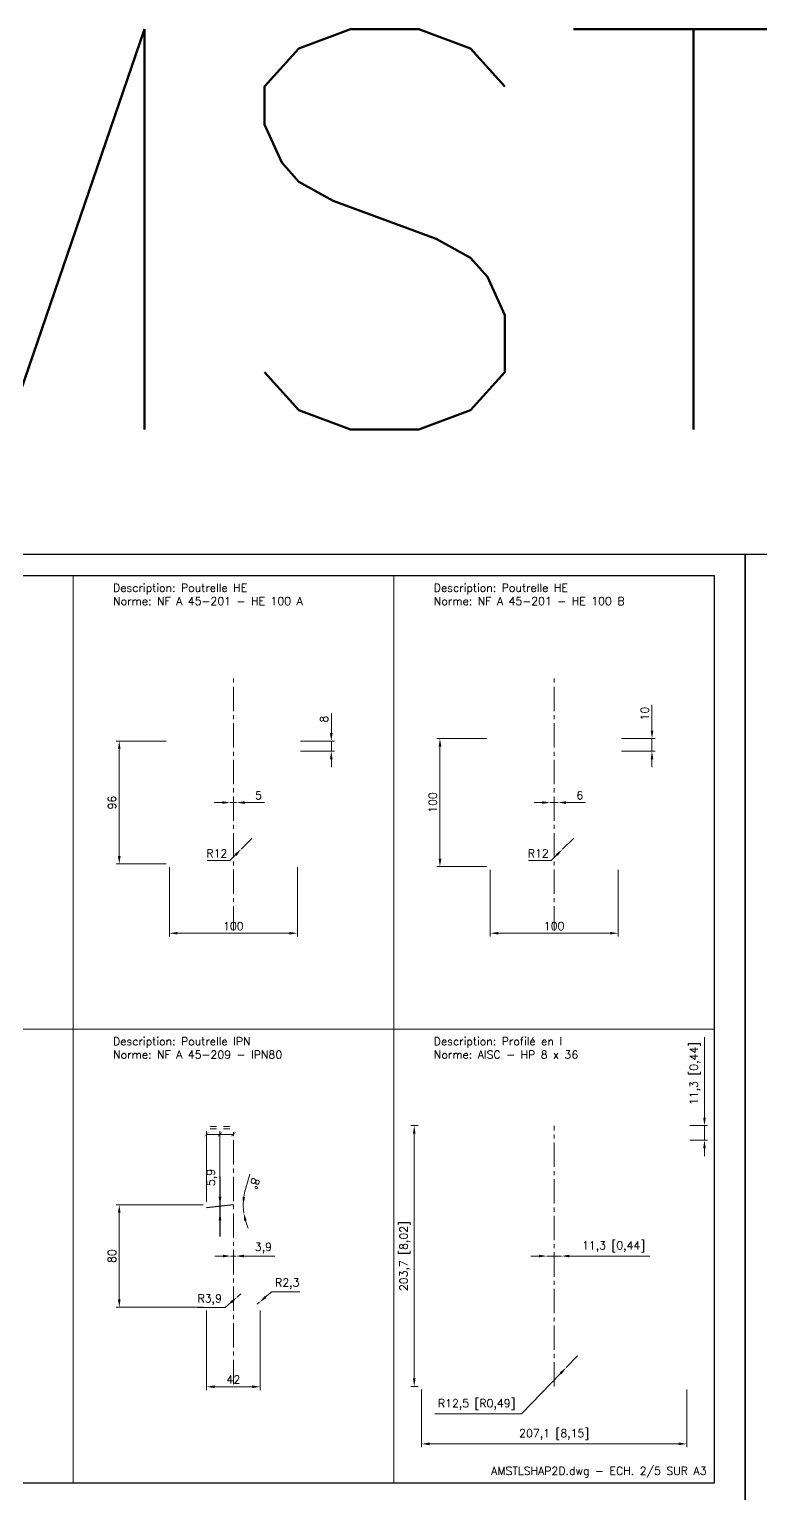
# Model space of a CAD drawing. Header units: millimetres. Extents: x -208 to 15225, y -440 to 4613.
# Drawn here: x 491 to 1062, y 2236 to 3380 of the extents above; entities that cross this region are included whole.
import ezdxf
from ezdxf.enums import TextEntityAlignment as Align

# ---------------------------------------------------------------- set-up
doc = ezdxf.new("R2010")
doc.units = ezdxf.units.MM
doc.linetypes.add('AXES2', pattern=[28.575, 19.05, -3.175, 3.175, -3.175])
doc.layers.get('Defpoints').update_dxf_attribs({"color": 41})
for name, color, linetype, lineweight in [('AXE', 2, 'AXES2', 18), ('COTE', 1, 'Continuous', 18), ('FIN', 1, 'Continuous', 18), ('TEXTE', 3, 'Continuous', 25)]:
    doc.layers.add(name, color=color, linetype=linetype, lineweight=lineweight)
doc.styles.get("Standard").update_dxf_attribs({"font": 'simplex.shx'})
doc.dimstyles.new('ALSTOM002_5SP', dxfattribs={"dimscale": 2.5, "dimtxt": 2.5, "dimasz": 2.5, "dimexe": 1, "dimexo": 1, "dimgap": 1, "dimtad": 1, "dimdec": 1, "dimtxsty": 'Standard', "dimcen": 2.5, "dimclrd": 1, "dimclre": 1, "dimclrt": 3, "dimadec": 1, "dimazin": 2, "dimtm": 1e-09, "dimtfac": 1, "dimtdec": 1, "dimtmove": 0, "dimatfit": 0, "dimfxl": 1, "dimtolj": 1, "dimtzin": 0, "dimlwd": 18, "dimlwe": 18, "dimarcsym": 1})
doc.dimstyles.new('ALSTOM002_5SP+ALTERN', dxfattribs={"dimscale": 2.5, "dimtxt": 2.5, "dimasz": 2.5, "dimexe": 1, "dimexo": 1, "dimgap": 1, "dimtad": 1, "dimdec": 1, "dimtxsty": 'Standard', "dimcen": 2.5, "dimclrd": 1, "dimclre": 1, "dimclrt": 3, "dimadec": 1, "dimazin": 2, "dimtm": 1e-09, "dimtfac": 1, "dimtdec": 1, "dimtmove": 0, "dimatfit": 0, "dimfxl": 1, "dimtolj": 1, "dimtzin": 0, "dimlwd": 18, "dimlwe": 18, "dimarcsym": 1})

# ---------------------------------------------------------------- blocks, each defined once
blk = doc.blocks.new('A3LASER')
at = {"color": 1}
for points in [[(-420, 0), (-420, 297), (0, 297), (0, 0)], [(-410.38, 6.8), (-9.62, 6.8), (-9.62, 290.2), (-410.38, 290.2)]]:
    blk.add_lwpolyline(points, close=True, dxfattribs=at)
blk = doc.blocks.new('*D63')
at = {"layer": 'COTE', "color": 1, "lineweight": 18, "transparency": 16777216}
for p, q in [((597.7, 2823.9), (558.6, 2823.9)), ((561.1, 2734.1), (561.1, 2817.6)), ((597.7, 2727.9), (558.6, 2727.9))]:
    blk.add_line(p, q, dxfattribs=at)
at = {"layer": 'COTE', "color": 1, "transparency": 16777216}
for points in [[(560, 2817.6), (562.1, 2817.6), (561.1, 2823.9)], [(560, 2734.1), (562.1, 2734.1), (561.1, 2727.9)]]:
    blk.add_solid(points, dxfattribs=at)
at = {"layer": 'Defpoints', "color": 0, "transparency": 16777216}
for p in [(561.1, 2823.9), (600.2, 2823.9), (600.2, 2727.9)]:
    blk.add_point(p, dxfattribs=at)
at = {"layer": 'COTE', "color": 3, "transparency": 16777216, "insert": (555.4, 2775.9), "char_height": 6.25, "attachment_point": 5, "rotation": 90}
blk.add_mtext('\\A1;96', dxfattribs=at)
blk = doc.blocks.new('*D64')
at = {"layer": 'COTE', "color": 1, "lineweight": 18, "transparency": 16777216}
for p, q in [((600.2, 2725.4), (600.2, 2671.3)), ((700.2, 2725.4), (700.2, 2671.3)), ((606.5, 2673.8), (694, 2673.8))]:
    blk.add_line(p, q, dxfattribs=at)
at = {"layer": 'COTE', "color": 1, "transparency": 16777216}
for points in [[(606.5, 2674.8), (606.5, 2672.8), (600.2, 2673.8)], [(694, 2674.8), (694, 2672.8), (700.2, 2673.8)]]:
    blk.add_solid(points, dxfattribs=at)
at = {"layer": 'Defpoints', "color": 0, "transparency": 16777216}
for p in [(600.2, 2727.9), (700.2, 2727.9), (700.2, 2673.8)]:
    blk.add_point(p, dxfattribs=at)
at = {"layer": 'COTE', "color": 3, "transparency": 16777216, "insert": (650.2, 2679.4), "char_height": 6.25, "attachment_point": 5}
blk.add_mtext('\\A1;100', dxfattribs=at)
blk = doc.blocks.new('*D65')
at = {"layer": 'COTE', "color": 1, "lineweight": 18, "transparency": 16777216}
for p, q in [((641.5, 2775.9), (635.2, 2775.9)), ((647.7, 2775.9), (652.7, 2775.9)), ((659, 2775.9), (674.4, 2775.9))]:
    blk.add_line(p, q, dxfattribs=at)
at = {"layer": 'COTE', "color": 1, "transparency": 16777216}
for points in [[(641.5, 2776.9), (641.5, 2774.8), (647.7, 2775.9)], [(659, 2776.9), (659, 2774.8), (652.7, 2775.9)]]:
    blk.add_solid(points, dxfattribs=at)
at = {"layer": 'Defpoints', "color": 0, "transparency": 16777216}
for p in [(647.7, 2775.9), (652.7, 2775.9), (652.7, 2775.9)]:
    blk.add_point(p, dxfattribs=at)
at = {"layer": 'COTE', "color": 3, "transparency": 16777216, "insert": (669.8, 2781.5), "char_height": 6.25, "attachment_point": 5}
blk.add_mtext('\\A1;5', dxfattribs=at)
blk = doc.blocks.new('*D66')
at = {"layer": 'COTE', "color": 1, "lineweight": 18, "transparency": 16777216}
for p, q in [((664.7, 2747.9), (656.3, 2739.4)), ((651.8, 2735), (647.4, 2730.5)), ((647.4, 2730.5), (629.7, 2730.5))]:
    blk.add_line(p, q, dxfattribs=at)
at = {"layer": 'COTE', "color": 1, "transparency": 16777216}
blk.add_solid([(651.1, 2735.7), (652.6, 2734.2), (656.3, 2739.4)], dxfattribs=at)
at = {"layer": 'Defpoints', "color": 0, "transparency": 16777216}
for p in [(664.7, 2747.9), (656.3, 2739.4)]:
    blk.add_point(p, dxfattribs=at)
at = {"layer": 'COTE', "color": 3, "transparency": 16777216, "insert": (637.3, 2736.2), "char_height": 6.25, "attachment_point": 5}
blk.add_mtext('\\A1;R12', dxfattribs=at)
blk = doc.blocks.new('*D62')
at = {"layer": 'COTE', "color": 1, "lineweight": 18, "transparency": 16777216}
for p, q in [((726.7, 2830.1), (726.7, 2845.5)), ((702.7, 2823.9), (729.2, 2823.9)), ((702.7, 2815.9), (729.2, 2815.9)), ((726.7, 2815.9), (726.7, 2823.9)), ((726.7, 2809.6), (726.7, 2803.4))]:
    blk.add_line(p, q, dxfattribs=at)
at = {"layer": 'COTE', "color": 1, "transparency": 16777216}
for points in [[(725.6, 2830.1), (727.7, 2830.1), (726.7, 2823.9)], [(725.6, 2809.6), (727.7, 2809.6), (726.7, 2815.9)]]:
    blk.add_solid(points, dxfattribs=at)
at = {"layer": 'Defpoints', "color": 0, "transparency": 16777216}
for p in [(700.2, 2823.9), (700.2, 2815.9), (726.7, 2823.9)]:
    blk.add_point(p, dxfattribs=at)
at = {"layer": 'COTE', "color": 3, "transparency": 16777216, "insert": (721, 2841), "char_height": 6.25, "attachment_point": 5, "rotation": 90}
blk.add_mtext('\\A1;8', dxfattribs=at)
blk = doc.blocks.new('*D67')
at = {"layer": 'COTE', "color": 1, "lineweight": 18, "transparency": 16777216}
for p, q in [((848.2, 2825.9), (809, 2825.9)), ((811.5, 2732.1), (811.5, 2819.6)), ((848.2, 2725.9), (809, 2725.9))]:
    blk.add_line(p, q, dxfattribs=at)
at = {"layer": 'COTE', "color": 1, "transparency": 16777216}
for points in [[(810.5, 2819.6), (812.6, 2819.6), (811.5, 2825.9)], [(810.5, 2732.1), (812.6, 2732.1), (811.5, 2725.9)]]:
    blk.add_solid(points, dxfattribs=at)
at = {"layer": 'Defpoints', "color": 0, "transparency": 16777216}
for p in [(811.5, 2825.9), (850.7, 2825.9), (850.7, 2725.9)]:
    blk.add_point(p, dxfattribs=at)
at = {"layer": 'COTE', "color": 3, "transparency": 16777216, "insert": (805.9, 2775.9), "char_height": 6.25, "attachment_point": 5, "rotation": 90}
blk.add_mtext('\\A1;100', dxfattribs=at)
blk = doc.blocks.new('*D68')
at = {"layer": 'COTE', "color": 1, "lineweight": 18, "transparency": 16777216}
for p, q in [((850.7, 2723.4), (850.7, 2671.3)), ((950.7, 2723.4), (950.7, 2671.3)), ((857, 2673.8), (944.5, 2673.8))]:
    blk.add_line(p, q, dxfattribs=at)
at = {"layer": 'COTE', "color": 1, "transparency": 16777216}
for points in [[(857, 2674.8), (857, 2672.8), (850.7, 2673.8)], [(944.5, 2674.8), (944.5, 2672.8), (950.7, 2673.8)]]:
    blk.add_solid(points, dxfattribs=at)
at = {"layer": 'Defpoints', "color": 0, "transparency": 16777216}
for p in [(850.7, 2725.9), (950.7, 2725.9), (950.7, 2673.8)]:
    blk.add_point(p, dxfattribs=at)
at = {"layer": 'COTE', "color": 3, "transparency": 16777216, "insert": (900.7, 2679.4), "char_height": 6.25, "attachment_point": 5}
blk.add_mtext('\\A1;100', dxfattribs=at)
blk = doc.blocks.new('*D69')
at = {"layer": 'COTE', "color": 1, "lineweight": 18, "transparency": 16777216}
for p, q in [((891.5, 2775.9), (885.2, 2775.9)), ((897.7, 2775.9), (903.7, 2775.9)), ((910, 2775.9), (925.1, 2775.9))]:
    blk.add_line(p, q, dxfattribs=at)
at = {"layer": 'COTE', "color": 1, "transparency": 16777216}
for points in [[(891.5, 2776.9), (891.5, 2774.8), (897.7, 2775.9)], [(910, 2776.9), (910, 2774.8), (903.7, 2775.9)]]:
    blk.add_solid(points, dxfattribs=at)
at = {"layer": 'Defpoints', "color": 0, "transparency": 16777216}
for p in [(897.7, 2775.9), (903.7, 2775.9), (903.7, 2775.9)]:
    blk.add_point(p, dxfattribs=at)
at = {"layer": 'COTE', "color": 3, "transparency": 16777216, "insert": (920.7, 2781.5), "char_height": 6.25, "attachment_point": 5}
blk.add_mtext('\\A1;6', dxfattribs=at)
blk = doc.blocks.new('*D70')
at = {"layer": 'COTE', "color": 1, "lineweight": 18, "transparency": 16777216}
for p, q in [((915.7, 2747.9), (907.2, 2739.4)), ((902.8, 2735), (898.4, 2730.5)), ((898.4, 2730.5), (880.7, 2730.5))]:
    blk.add_line(p, q, dxfattribs=at)
at = {"layer": 'COTE', "color": 1, "transparency": 16777216}
blk.add_solid([(902.1, 2735.7), (903.5, 2734.2), (907.2, 2739.4)], dxfattribs=at)
at = {"layer": 'Defpoints', "color": 0, "transparency": 16777216}
for p in [(915.7, 2747.9), (907.2, 2739.4)]:
    blk.add_point(p, dxfattribs=at)
at = {"layer": 'COTE', "color": 3, "transparency": 16777216, "insert": (888.3, 2736.2), "char_height": 6.25, "attachment_point": 5}
blk.add_mtext('\\A1;R12', dxfattribs=at)
blk = doc.blocks.new('*D71')
at = {"layer": 'COTE', "color": 1, "lineweight": 18, "transparency": 16777216}
for p, q in [((977.1, 2832.1), (977.1, 2852.3)), ((953.2, 2825.9), (979.6, 2825.9)), ((977.1, 2815.9), (977.1, 2825.9)), ((953.2, 2815.9), (979.6, 2815.9)), ((977.1, 2809.6), (977.1, 2803.4))]:
    blk.add_line(p, q, dxfattribs=at)
at = {"layer": 'COTE', "color": 1, "transparency": 16777216}
for points in [[(976.1, 2832.1), (978.2, 2832.1), (977.1, 2825.9)], [(976.1, 2809.6), (978.2, 2809.6), (977.1, 2815.9)]]:
    blk.add_solid(points, dxfattribs=at)
at = {"layer": 'Defpoints', "color": 0, "transparency": 16777216}
for p in [(950.7, 2825.9), (977.1, 2825.9), (950.7, 2815.9)]:
    blk.add_point(p, dxfattribs=at)
at = {"layer": 'COTE', "color": 3, "transparency": 16777216, "insert": (971.5, 2845.3), "char_height": 6.25, "attachment_point": 5, "rotation": 90}
blk.add_mtext('\\A1;10', dxfattribs=at)
blk = doc.blocks.new('*D82')
at = {"layer": 'COTE', "color": 1, "lineweight": 18, "transparency": 16777216}
for p, q in [((626.7, 2461.6), (558.6, 2461.6)), ((561.1, 2387.9), (561.1, 2455.4)), ((626.7, 2381.6), (558.6, 2381.6))]:
    blk.add_line(p, q, dxfattribs=at)
at = {"layer": 'COTE', "color": 1, "transparency": 16777216}
for points in [[(560, 2455.4), (562.1, 2455.4), (561.1, 2461.6)], [(560, 2387.9), (562.1, 2387.9), (561.1, 2381.6)]]:
    blk.add_solid(points, dxfattribs=at)
at = {"layer": 'Defpoints', "color": 0, "transparency": 16777216}
for p in [(561.1, 2461.6), (629.2, 2461.6), (629.2, 2381.6)]:
    blk.add_point(p, dxfattribs=at)
at = {"layer": 'COTE', "color": 3, "transparency": 16777216, "insert": (555.4, 2421.6), "char_height": 6.25, "attachment_point": 5, "rotation": 90}
blk.add_mtext('\\A1;80', dxfattribs=at)
blk = doc.blocks.new('*D83')
at = {"layer": 'COTE', "color": 1, "lineweight": 18, "transparency": 16777216}
for p, q in [((629.2, 2379.1), (629.2, 2317)), ((671.2, 2379.1), (671.2, 2317)), ((635.5, 2319.5), (665, 2319.5))]:
    blk.add_line(p, q, dxfattribs=at)
at = {"layer": 'COTE', "color": 1, "transparency": 16777216}
for points in [[(635.5, 2320.6), (635.5, 2318.5), (629.2, 2319.5)], [(665, 2320.6), (665, 2318.5), (671.2, 2319.5)]]:
    blk.add_solid(points, dxfattribs=at)
at = {"layer": 'Defpoints', "color": 0, "transparency": 16777216}
for p in [(629.2, 2381.6), (671.2, 2381.6), (671.2, 2319.5)]:
    blk.add_point(p, dxfattribs=at)
at = {"layer": 'COTE', "color": 3, "transparency": 16777216, "insert": (650.2, 2325.2), "char_height": 6.25, "attachment_point": 5}
blk.add_mtext('\\A1;42', dxfattribs=at)
blk = doc.blocks.new('*D84')
at = {"layer": 'COTE', "color": 1, "lineweight": 18, "transparency": 16777216}
for p, q in [((642, 2421.6), (635.8, 2421.6)), ((648.3, 2421.6), (652.2, 2421.6)), ((658.4, 2421.6), (682.5, 2421.6))]:
    blk.add_line(p, q, dxfattribs=at)
at = {"layer": 'COTE', "color": 1, "transparency": 16777216}
for points in [[(642, 2422.7), (642, 2420.6), (648.3, 2421.6)], [(658.4, 2422.7), (658.4, 2420.6), (652.2, 2421.6)]]:
    blk.add_solid(points, dxfattribs=at)
at = {"layer": 'Defpoints', "color": 0, "transparency": 16777216}
for p in [(648.3, 2421.6), (652.2, 2421.6), (652.2, 2421.6)]:
    blk.add_point(p, dxfattribs=at)
at = {"layer": 'COTE', "color": 3, "transparency": 16777216, "insert": (673.6, 2427.8), "char_height": 6.25, "attachment_point": 5}
blk.add_mtext('\\A1;3,9', dxfattribs=at)
blk = doc.blocks.new('*D85')
at = {"layer": 'COTE', "color": 1, "lineweight": 18, "transparency": 16777216}
for p, q in [((656.1, 2392.1), (653.1, 2389.6)), ((643.7, 2381.4), (622.2, 2381.4)), ((648.4, 2385.5), (643.7, 2381.4))]:
    blk.add_line(p, q, dxfattribs=at)
at = {"layer": 'COTE', "color": 1, "transparency": 16777216}
blk.add_solid([(647.7, 2386.2), (649.1, 2384.7), (653.1, 2389.6)], dxfattribs=at)
at = {"layer": 'Defpoints', "color": 0, "transparency": 16777216}
for p in [(656.1, 2392.1), (653.1, 2389.6)]:
    blk.add_point(p, dxfattribs=at)
at = {"layer": 'COTE', "color": 3, "transparency": 16777216, "insert": (631.7, 2387.6), "char_height": 6.25, "attachment_point": 5}
blk.add_mtext('\\A1;R3,9', dxfattribs=at)
blk = doc.blocks.new('*D86')
at = {"layer": 'COTE', "color": 1, "lineweight": 18, "transparency": 16777216}
for p, q in [((675.4, 2389.7), (680.1, 2393.8)), ((680.1, 2393.8), (702, 2393.8)), ((668.9, 2384.1), (670.7, 2385.6))]:
    blk.add_line(p, q, dxfattribs=at)
at = {"layer": 'COTE', "color": 1, "transparency": 16777216}
blk.add_solid([(674.7, 2390.5), (676.1, 2388.9), (670.7, 2385.6)], dxfattribs=at)
at = {"layer": 'Defpoints', "color": 0, "transparency": 16777216}
for p in [(668.9, 2384.1), (670.7, 2385.6)]:
    blk.add_point(p, dxfattribs=at)
at = {"layer": 'COTE', "color": 3, "transparency": 16777216, "insert": (692.3, 2400), "char_height": 6.25, "attachment_point": 5}
blk.add_mtext('\\A1;R2,3', dxfattribs=at)
blk = doc.blocks.new('*D87')
at = {"layer": 'COTE', "color": 1, "lineweight": 18, "transparency": 16777216}
blk.add_line((659.6, 2474), (663, 2485.7), dxfattribs=at)
for start, end in [(164.0276, 180), (164.0664, 172.0332), (180, 187.9696), (195.9364, 203.9032)]:
    blk.add_arc((702.9, 2461.6), 45, start, end, dxfattribs=at)
at = {"layer": 'COTE', "color": 1, "transparency": 16777216}
for points in [[(659.4, 2467.8), (657.3, 2467.9), (657.9, 2461.6)], [(658.6, 2449.1), (660.6, 2449.5), (658.3, 2455.4)]]:
    blk.add_solid(points, dxfattribs=at)
at = {"layer": 'Defpoints', "color": 0, "transparency": 16777216}
for p in [(629.2, 2461.6), (671.2, 2461.6), (655.5, 2455), (658.1, 2457.5), (669.3, 2456.9)]:
    blk.add_point(p, dxfattribs=at)
at = {"layer": 'COTE', "color": 3, "transparency": 16777216, "insert": (666.7, 2478.3), "char_height": 6.25, "attachment_point": 5, "rotation": 254.0276}
blk.add_mtext('\\A1;8°', dxfattribs=at)
blk = doc.blocks.new('*D88')
at = {"layer": 'COTE', "color": 1, "lineweight": 18, "transparency": 16777216}
for p, q in [((639.7, 2467.9), (639.7, 2491.9)), ((639.7, 2455.7), (639.7, 2461.6)), ((639.7, 2449.5), (639.7, 2443.2))]:
    blk.add_line(p, q, dxfattribs=at)
at = {"layer": 'COTE', "color": 1, "transparency": 16777216}
for points in [[(638.7, 2467.9), (640.8, 2467.9), (639.7, 2461.6)], [(638.7, 2449.5), (640.8, 2449.5), (639.7, 2455.7)]]:
    blk.add_solid(points, dxfattribs=at)
at = {"layer": 'Defpoints', "color": 0, "transparency": 16777216}
for p in [(639.7, 2461.6), (639.7, 2461.6), (639.7, 2455.7)]:
    blk.add_point(p, dxfattribs=at)
at = {"layer": 'COTE', "color": 3, "transparency": 16777216, "insert": (633.5, 2483), "char_height": 6.25, "attachment_point": 5, "rotation": 90}
blk.add_mtext('\\A1;5,9', dxfattribs=at)
blk = doc.blocks.new('_ArchTick')
at = {"color": 0, "linetype": 'ByBlock', "const_width": 0.15}
blk.add_lwpolyline([(-0.5, -0.5), (0.5, 0.5)], dxfattribs=at)
blk = doc.blocks.new('*D89')
at = {"layer": 'COTE', "color": 1, "lineweight": 18, "transparency": 16777216}
for p, q in [((629.2, 2464.1), (629.2, 2519.2)), ((639.7, 2516.7), (629.2, 2516.7)), ((639.7, 2464.1), (639.7, 2519.2))]:
    blk.add_line(p, q, dxfattribs=at)
at = {"layer": 'Defpoints', "color": 0, "transparency": 16777216}
for p in [(629.2, 2516.7), (629.2, 2461.6), (639.7, 2461.6)]:
    blk.add_point(p, dxfattribs=at)
at = {"layer": 'COTE', "color": 1, "lineweight": 18, "transparency": 16777216, "xscale": 3.125, "yscale": 3.125, "zscale": 3.125, "rotation": 180}
blk.add_blockref('_ArchTick', (629.2, 2516.7), dxfattribs=at)
at = {"layer": 'COTE', "color": 1, "lineweight": 18, "transparency": 16777216, "xscale": 3.125, "yscale": 3.125, "zscale": 3.125}
blk.add_blockref('_ArchTick', (639.7, 2516.7), dxfattribs=at)
at = {"layer": 'COTE', "color": 3, "transparency": 16777216, "insert": (634.5, 2522.3), "char_height": 6.25, "attachment_point": 5}
blk.add_mtext('\\A1;=', dxfattribs=at)
blk = doc.blocks.new('*D90')
at = {"layer": 'COTE', "color": 1, "lineweight": 18, "transparency": 16777216}
for p, q in [((639.7, 2464.1), (639.7, 2519.2)), ((639.7, 2516.7), (650.2, 2516.7))]:
    blk.add_line(p, q, dxfattribs=at)
at = {"layer": 'Defpoints', "color": 0, "transparency": 16777216}
for p in [(650.2, 2516.7), (650.2, 2516.7), (639.7, 2461.6)]:
    blk.add_point(p, dxfattribs=at)
at = {"layer": 'COTE', "color": 1, "lineweight": 18, "transparency": 16777216, "xscale": 3.125, "yscale": 3.125, "zscale": 3.125, "rotation": 180}
blk.add_blockref('_ArchTick', (639.7, 2516.7), dxfattribs=at)
at = {"layer": 'COTE', "color": 1, "lineweight": 18, "transparency": 16777216, "xscale": 3.125, "yscale": 3.125, "zscale": 3.125}
blk.add_blockref('_ArchTick', (650.2, 2516.7), dxfattribs=at)
at = {"layer": 'COTE', "color": 3, "transparency": 16777216, "insert": (645, 2522.3), "char_height": 6.25, "attachment_point": 5}
blk.add_mtext('\\A1;=', dxfattribs=at)
blk = doc.blocks.new('*D91')
at = {"layer": 'COTE', "color": 1, "lineweight": 18, "transparency": 16777216}
for p, q in [((794.6, 2523.5), (788.9, 2523.5)), ((791.4, 2326), (791.4, 2517.2)), ((794.6, 2319.8), (788.9, 2319.8))]:
    blk.add_line(p, q, dxfattribs=at)
at = {"layer": 'COTE', "color": 1, "transparency": 16777216}
for points in [[(790.4, 2517.2), (792.5, 2517.2), (791.4, 2523.5)], [(790.4, 2326), (792.5, 2326), (791.4, 2319.8)]]:
    blk.add_solid(points, dxfattribs=at)
at = {"layer": 'Defpoints', "color": 0, "transparency": 16777216}
for p in [(791.4, 2523.5), (797.1, 2523.5), (797.1, 2319.8)]:
    blk.add_point(p, dxfattribs=at)
at = {"layer": 'COTE', "color": 3, "transparency": 16777216, "insert": (784.2, 2421.6), "char_height": 6.25, "attachment_point": 5, "rotation": 90}
blk.add_mtext('\\A1;203,7 [8,02]', dxfattribs=at)
blk = doc.blocks.new('*D92')
at = {"layer": 'COTE', "color": 1, "lineweight": 18, "transparency": 16777216}
for p, q in [((797.1, 2317.3), (797.1, 2272.4)), ((1004.3, 2317.3), (1004.3, 2272.4)), ((803.4, 2274.9), (998, 2274.9))]:
    blk.add_line(p, q, dxfattribs=at)
at = {"layer": 'COTE', "color": 1, "transparency": 16777216}
for points in [[(803.4, 2276), (803.4, 2273.9), (797.1, 2274.9)], [(998, 2276), (998, 2273.9), (1004.3, 2274.9)]]:
    blk.add_solid(points, dxfattribs=at)
at = {"layer": 'Defpoints', "color": 0, "transparency": 16777216}
for p in [(797.1, 2319.8), (1004.3, 2319.8), (1004.3, 2274.9)]:
    blk.add_point(p, dxfattribs=at)
at = {"layer": 'COTE', "color": 3, "transparency": 16777216, "insert": (900.7, 2282.2), "char_height": 6.25, "attachment_point": 5}
blk.add_mtext('\\A1;207,1 [8,15]', dxfattribs=at)
blk = doc.blocks.new('*D93')
at = {"layer": 'COTE', "color": 1, "lineweight": 18, "transparency": 16777216}
for p, q in [((888.8, 2421.6), (882.6, 2421.6)), ((895.1, 2421.6), (906.4, 2421.6)), ((912.6, 2421.6), (975.4, 2421.6))]:
    blk.add_line(p, q, dxfattribs=at)
at = {"layer": 'COTE', "color": 1, "transparency": 16777216}
for points in [[(888.8, 2422.7), (888.8, 2420.6), (895.1, 2421.6)], [(912.6, 2422.7), (912.6, 2420.6), (906.4, 2421.6)]]:
    blk.add_solid(points, dxfattribs=at)
at = {"layer": 'Defpoints', "color": 0, "transparency": 16777216}
for p in [(895.1, 2421.6), (906.4, 2421.6), (906.4, 2421.6)]:
    blk.add_point(p, dxfattribs=at)
at = {"layer": 'COTE', "color": 3, "transparency": 16777216, "insert": (947.1, 2428.9), "char_height": 6.25, "attachment_point": 5}
blk.add_mtext('\\A1;11,3 [0,44]', dxfattribs=at)
blk = doc.blocks.new('*D94')
at = {"layer": 'COTE', "color": 1, "lineweight": 18, "transparency": 16777216}
for p, q in [((1018.1, 2529.7), (1018.1, 2592.5)), ((1006.8, 2523.5), (1020.6, 2523.5)), ((1018.1, 2512.2), (1018.1, 2523.5)), ((1006.8, 2512.2), (1020.6, 2512.2)), ((1018.1, 2505.9), (1018.1, 2499.7))]:
    blk.add_line(p, q, dxfattribs=at)
at = {"layer": 'COTE', "color": 1, "transparency": 16777216}
for points in [[(1017.1, 2529.7), (1019.1, 2529.7), (1018.1, 2523.5)], [(1017.1, 2505.9), (1019.1, 2505.9), (1018.1, 2512.2)]]:
    blk.add_solid(points, dxfattribs=at)
at = {"layer": 'Defpoints', "color": 0, "transparency": 16777216}
for p in [(1004.3, 2523.5), (1018.1, 2523.5), (1004.3, 2512.2)]:
    blk.add_point(p, dxfattribs=at)
at = {"layer": 'COTE', "color": 3, "transparency": 16777216, "insert": (1010.8, 2564.2), "char_height": 6.25, "attachment_point": 5, "rotation": 90}
blk.add_mtext('\\A1;11,3 [0,44]', dxfattribs=at)
blk = doc.blocks.new('*D95')
at = {"layer": 'COTE', "color": 1, "lineweight": 18, "transparency": 16777216}
for p, q in [((918.9, 2343.6), (910.2, 2334.6)), ((905.8, 2330.1), (875.2, 2298.4)), ((875.2, 2298.4), (807.6, 2298.4))]:
    blk.add_line(p, q, dxfattribs=at)
at = {"layer": 'COTE', "color": 1, "transparency": 16777216}
blk.add_solid([(905.1, 2330.8), (906.6, 2329.4), (910.2, 2334.6)], dxfattribs=at)
at = {"layer": 'Defpoints', "color": 0, "transparency": 16777216}
for p in [(910.2, 2334.6), (918.9, 2343.6)]:
    blk.add_point(p, dxfattribs=at)
at = {"layer": 'COTE', "color": 3, "transparency": 16777216, "insert": (840.2, 2305.6), "char_height": 6.25, "attachment_point": 5}
blk.add_mtext('\\A1;R12,5 [R0,49]', dxfattribs=at)

msp = doc.modelspace()

# ---------------------------------------------------------------- linework, layer by layer
at = {"layer": 'AXE'}
for p, q in [((650.239, 2675.873), (650.239, 2875.873)), ((900.716, 2675.873), (900.716, 2875.873)), ((650.239, 2321.627), (650.239, 2521.627)), ((900.716, 2319.773), (900.716, 2523.481))]:
    msp.add_line(p, q, dxfattribs=at)
at = {"layer": 'Defpoints'}
for p, q in [((639.739, 2483.888), (639.739, 2436.936)), ((650.239, 2461.627), (629.239, 2459.197))]:
    msp.add_line(p, q, dxfattribs=at)
at = {"layer": 'FIN'}
for p, q in [((525, 2952.996), (525, 2244.504)), ((775.477, 2952.996), (775.477, 2244.504)), ((24.046, 2598.75), (1025.954, 2598.75))]:
    msp.add_line(p, q, dxfattribs=at)

# ---------------------------------------------------------------- block references
at = {"xscale": 2.5, "yscale": 2.5, "zscale": 2.5}
for p in [(1050, 2227.5), (2100, 2227.5)]:
    msp.add_blockref('A3LASER', p, dxfattribs=at)

# ---------------------------------------------------------------- texts
at = {"layer": 'TEXTE'}
msp.add_text('AMSTLSHAP2D', height=312.5, dxfattribs=at).set_placement((71.942, 3067.371))
msp.add_text('AMSTLSHAP2D.dwg - ECH. 2/5 SUR A3', height=6.25, dxfattribs=at).set_placement((1019.704, 2250.754), align=Align.RIGHT)
at = {"layer": 'TEXTE', "char_height": 6.25, "width": 215.81551, "attachment_point": 1}
for s, insert in [('Description: Poutrelle HE\\PNorme: NF A 45-201 - HE 100 A', (556.25, 2946.746)), ('Description: Poutrelle HE\\PNorme: NF A 45-201 - HE 100 B', (806.727, 2946.746)), ('Description: Poutrelle IPN\\PNorme: NF A 45-209 - IPN80', (556.25, 2592.5)), ('Description: Profilé en I\\PNorme: AISC - HP 8 x 36', (806.727, 2592.5))]:
    msp.add_mtext(s, dxfattribs=dict(at, insert=insert))

# ---------------------------------------------------------------- dimensions: what is measured, and where the dimension line sits
at = {"layer": 'COTE'}
for base, p1, p2, dimstyle, picture, middle in [((977.149, 2825.873), (950.716, 2815.873), (950.716, 2825.873), 'ALSTOM002_5SP', '*D71', (971.524, 2845.337)), ((726.672, 2823.873), (700.239, 2815.873), (700.239, 2823.873), 'ALSTOM002_5SP', '*D62', (721.047, 2840.956)), ((811.533, 2825.873), (850.716, 2725.873), (850.716, 2825.873), 'ALSTOM002_5SP', '*D67', (805.908, 2775.873)), ((561.056, 2823.873), (600.239, 2727.873), (600.239, 2823.873), 'ALSTOM002_5SP', '*D63', (555.431, 2775.873)), ((1018.1, 2523.481), (1004.284, 2512.178), (1004.284, 2523.481), 'ALSTOM002_5SP+ALTERN', '*D94', (1010.838, 2564.225)), ((791.426, 2523.481), (797.147, 2319.773), (797.147, 2523.481), 'ALSTOM002_5SP+ALTERN', '*D91', (784.164, 2421.627)), ((639.739, 2461.627), (639.739, 2455.727), (639.739, 2461.627), 'ALSTOM002_5SP', '*D88', (633.518, 2483.026)), ((561.056, 2461.627), (629.239, 2381.627), (629.239, 2461.627), 'ALSTOM002_5SP', '*D82', (555.431, 2421.627))]:
    dim = msp.add_linear_dim(base=base, p1=p1, p2=p2, angle=90, dimstyle=dimstyle, dxfattribs=at)
    dim.commit()
    dim.dimension.update_dxf_attribs({"geometry": picture, "text_midpoint": middle})
for base, p1, p2, dimstyle, picture, middle in [((652.739, 2775.873), (647.739, 2775.873), (652.739, 2775.873), 'ALSTOM002_5SP', '*D65', (669.822, 2781.498)), ((903.716, 2775.873), (897.716, 2775.873), (903.716, 2775.873), 'ALSTOM002_5SP', '*D69', (920.65, 2781.498)), ((700.239, 2673.792), (600.239, 2727.873), (700.239, 2727.873), 'ALSTOM002_5SP', '*D64', (650.239, 2679.417)), ((950.716, 2673.792), (850.716, 2725.873), (950.716, 2725.873), 'ALSTOM002_5SP', '*D68', (900.716, 2679.417)), ((906.367, 2421.627), (895.064, 2421.627), (906.367, 2421.627), 'ALSTOM002_5SP+ALTERN', '*D93', (947.111, 2428.889)), ((652.189, 2421.627), (648.289, 2421.627), (652.189, 2421.627), 'ALSTOM002_5SP', '*D84', (673.587, 2427.847)), ((671.239, 2319.546), (629.239, 2381.627), (671.239, 2381.627), 'ALSTOM002_5SP', '*D83', (650.239, 2325.171)), ((1004.284, 2274.91), (797.147, 2319.773), (1004.284, 2319.773), 'ALSTOM002_5SP+ALTERN', '*D92', (900.716, 2282.171))]:
    dim = msp.add_linear_dim(base=base, p1=p1, p2=p2, dimstyle=dimstyle, dxfattribs=at)
    dim.commit()
    dim.dimension.update_dxf_attribs({"geometry": picture, "text_midpoint": middle})
for center, mpoint, picture, middle in [((664.739, 2747.873), (656.253, 2739.388), '*D66', (637.325, 2736.174)), ((915.716, 2747.873), (907.23, 2739.388), '*D70', (888.302, 2736.174)), ((668.939, 2384.056), (670.674, 2385.566), '*D86', (692.278, 2399.989)), ((656.089, 2392.116), (653.146, 2389.557), '*D85', (631.69, 2387.574))]:
    dim = msp.add_radius_dim(center=center, mpoint=mpoint, dimstyle='ALSTOM002_5SP', override={"dimtoh": 1}, dxfattribs=at)
    dim.commit()
    dim.dimension.update_dxf_attribs({"geometry": picture, "text_midpoint": middle})
for base, p2, picture, middle in [((629.239, 2516.676), (629.239, 2461.627), '*D89', (634.489, 2516.676)), ((650.239, 2516.676), (650.239, 2516.676), '*D90', (644.989, 2516.676))]:
    dim = msp.add_linear_dim(base=base, p1=(639.739, 2461.627), p2=p2, text='=', dimstyle='ALSTOM002_5SP', override={"dimasz": 1.25, "dimblk1": 'ArchTick', "dimblk2": 'ArchTick', "dimsah": 1}, dxfattribs=at)
    dim.commit()
    dim.dimension.update_dxf_attribs({"geometry": picture, "text_midpoint": middle, "dimtype": 160})
dim = msp.add_angular_dim_2l(base=(658.09, 2457.461), line1=((629.239, 2461.627), (671.239, 2461.627)), line2=((669.257, 2456.92), (655.548, 2455)), dimstyle='ALSTOM002_5SP', dxfattribs=at)
dim.commit()
dim.dimension.update_dxf_attribs({"geometry": '*D87', "text_midpoint": (666.711, 2478.295)})
dim = msp.add_radius_dim(center=(918.877, 2343.585), mpoint=(910.189, 2334.585), dimstyle='ALSTOM002_5SP+ALTERN', override={"dimtoh": 1}, dxfattribs=at)
dim.commit()
dim.dimension.update_dxf_attribs({"geometry": '*D95', "text_midpoint": (840.152, 2298.382), "dimtype": 164})

doc.saveas('drawing.dxf')
